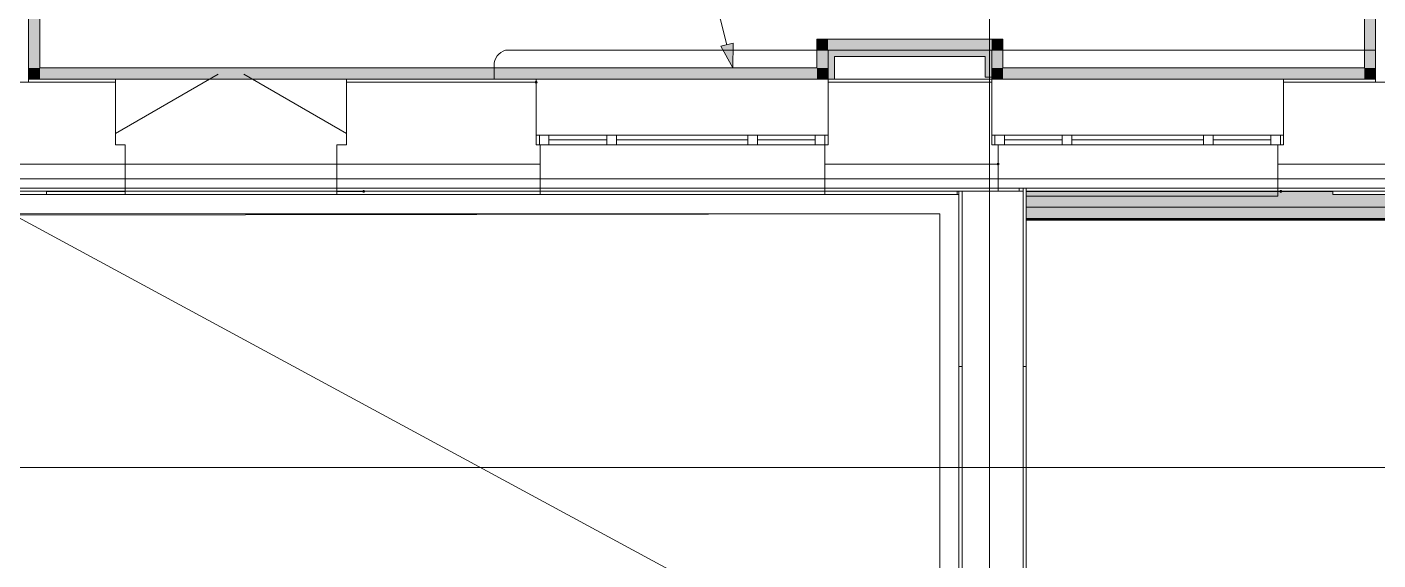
# Model space of a CAD drawing. Header units: millimetres. Extents: x 0 to 1189, y 0 to 841.
# Drawn here: x 549.2 to 633.4, y 282.1 to 315.4 of the extents above; entities that cross this region are included whole.
import ezdxf

# ---------------------------------------------------------------- set-up
doc = ezdxf.new("R2010")
doc.units = ezdxf.units.MM

msp = doc.modelspace()

# ---------------------------------------------------------------- hatches: boundary and pattern name
at = {"true_color": 0xf1d696}
h = msp.add_hatch(color=41, dxfattribs=at)
h.dxf.hatch_style = 2
h.paths.add_polyline_path([(549.97684, 312.804249), (549.276839, 312.804249), (549.276839, 370.438337), (549.97684, 370.438337)])
at = {"true_color": 0xdcd214}
h = msp.add_hatch(color=52, dxfattribs=at)
h.dxf.hatch_style = 2
h.paths.add_polyline_path([(632.552966, 370.497337), (633.252967, 370.498337), (633.252967, 312.804249), (632.552966, 312.804249)])
at = {"true_color": 0x0077b0}
h = msp.add_hatch(color=144, dxfattribs=at)
h.dxf.hatch_style = 2
h.paths.add_polyline_path([(593.181906, 312.804249), (592.427905, 314.153251), (593.202906, 314.349251)])
at = {"true_color": 0xf1d696}
h = msp.add_hatch(color=41, dxfattribs=at)
h.dxf.hatch_style = 2
h.paths.add_polyline_path([(598.418914, 314.604251), (599.118915, 314.604251), (599.118915, 313.90425)])
h = msp.add_hatch(color=41, dxfattribs=at)
h.dxf.hatch_style = 2
h.paths.add_polyline_path([(598.418914, 313.90425), (598.418914, 314.604251), (599.118915, 313.90425)])
h = msp.add_hatch(color=41, dxfattribs=at)
h.dxf.hatch_style = 2
h.paths.add_polyline_path([(609.318931, 314.604251), (609.318931, 313.90425), (599.118915, 313.90425), (599.118915, 314.604251)])
h = msp.add_hatch(color=41, dxfattribs=at)
h.dxf.hatch_style = 2
h.paths.add_polyline_path([(609.318931, 313.90425), (610.018932, 314.604251), (610.018932, 313.90425)])
h = msp.add_hatch(color=41, dxfattribs=at)
h.dxf.hatch_style = 2
h.paths.add_polyline_path([(609.318931, 314.604251), (610.018932, 314.604251), (609.318931, 313.90425)])
h = msp.add_hatch(color=41, dxfattribs=at)
h.dxf.hatch_style = 2
h.paths.add_polyline_path([(598.418914, 313.90425), (599.118915, 313.90425), (599.118915, 312.804249), (598.418914, 312.804249)])
h = msp.add_hatch(color=7)
h.dxf.hatch_style = 2
h.paths.add_polyline_path([(599.518916, 312.104248), (599.118915, 312.104248), (599.118915, 313.90425), (599.518916, 313.90425)])
h = msp.add_hatch(color=7)
h.dxf.hatch_style = 2
h.paths.add_polyline_path([(609.318931, 313.90425), (609.318931, 313.50425), (599.518916, 313.50425), (599.518916, 313.90425)])
h = msp.add_hatch(color=7)
h.dxf.hatch_style = 2
h.paths.add_polyline_path([(608.91893, 312.224248), (608.91893, 313.50425), (609.318931, 313.50425), (609.318931, 312.224248)])
h = msp.add_hatch(color=41, dxfattribs=at)
h.dxf.hatch_style = 2
h.paths.add_polyline_path([(610.018932, 312.804249), (609.318931, 312.804249), (609.318931, 313.90425), (610.018932, 313.90425)])
h = msp.add_hatch(color=41, dxfattribs=at)
h.dxf.hatch_style = 2
h.paths.add_polyline_path([(549.276839, 312.804249), (549.97684, 312.804249), (549.276839, 312.104248)])
h = msp.add_hatch(color=41, dxfattribs=at)
h.dxf.hatch_style = 2
h.paths.add_polyline_path([(549.97684, 312.804249), (549.97684, 312.104248), (549.276839, 312.104248)])
h = msp.add_hatch(color=41, dxfattribs=at)
h.dxf.hatch_style = 2
h.paths.add_polyline_path([(598.418914, 312.804249), (598.418914, 312.104248), (549.97684, 312.104248), (549.97684, 312.804249)])
h = msp.add_hatch(color=41, dxfattribs=at)
h.dxf.hatch_style = 2
h.paths.add_polyline_path([(598.418914, 312.804249), (599.118915, 312.804249), (599.118915, 312.104248)])
h = msp.add_hatch(color=41, dxfattribs=at)
h.dxf.hatch_style = 2
h.paths.add_polyline_path([(598.418914, 312.104248), (598.418914, 312.804249), (599.118915, 312.104248)])
h = msp.add_hatch(color=41, dxfattribs=at)
h.dxf.hatch_style = 2
h.paths.add_polyline_path([(610.018932, 312.804249), (610.018932, 312.104248), (609.318931, 312.104248)])
h = msp.add_hatch(color=41, dxfattribs=at)
h.dxf.hatch_style = 2
h.paths.add_polyline_path([(609.318931, 312.804249), (610.018932, 312.804249), (609.318931, 312.104248)])
h = msp.add_hatch(color=41, dxfattribs=at)
h.dxf.hatch_style = 2
h.paths.add_polyline_path([(632.552966, 312.804249), (632.552966, 312.104248), (610.018932, 312.104248), (610.018932, 312.804249)])
h = msp.add_hatch(color=41, dxfattribs=at)
h.dxf.hatch_style = 2
h.paths.add_polyline_path([(632.552966, 312.804249), (633.252967, 312.804249), (633.252967, 312.104248)])
h = msp.add_hatch(color=41, dxfattribs=at)
h.dxf.hatch_style = 2
h.paths.add_polyline_path([(632.552966, 312.104248), (632.552966, 312.804249), (633.252967, 312.104248)])
h = msp.add_hatch(color=7)
h.dxf.hatch_style = 2
h.paths.add_polyline_path([(580.918888, 311.994247), (580.855325, 311.96781), (580.828887, 311.904247), (580.855325, 311.840685), (580.918888, 311.814247), (580.98245, 311.840685), (581.008888, 311.904247), (580.98245, 311.96781)])
h = msp.add_hatch(color=7)
h.dxf.hatch_style = 2
h.paths.add_polyline_path([(609.718932, 306.89424), (609.655369, 306.867802), (609.628931, 306.804239), (609.655369, 306.740677), (609.718932, 306.714239), (609.782494, 306.740677), (609.808932, 306.804239), (609.782494, 306.867802)])
h = msp.add_hatch(color=7)
h.dxf.hatch_style = 2
h.paths.add_polyline_path([(570.076871, 305.094237), (570.103308, 305.030674), (570.166871, 305.004237), (570.230434, 305.030674), (570.256871, 305.094237), (570.256871, 305.104237), (570.230434, 305.167799), (570.166871, 305.194237), (570.103308, 305.167799), (570.076871, 305.104237)])
at = {"true_color": 0x3d3d3d}
h = msp.add_hatch(color=250, dxfattribs=at)
h.dxf.hatch_style = 2
h.paths.add_polyline_path([(611.478934, 305.094237), (630.580963, 305.094237), (630.580963, 304.904237), (634.580969, 304.904237), (634.580969, 305.094237), (716.815095, 305.094237), (715.042092, 303.308234), (660.84201, 303.308234), (660.84201, 304.404236), (660.748009, 304.404236), (660.741009, 303.308234), (611.478934, 303.308234)])
h = msp.add_hatch(color=7)
h.dxf.hatch_style = 2
h.paths.add_polyline_path([(627.431959, 305.104237), (627.405521, 305.167799), (627.341958, 305.194237), (627.278396, 305.167799), (627.251958, 305.104237), (627.251958, 305.094237), (627.278396, 305.030674), (627.341958, 305.004237), (627.405521, 305.030674), (627.431959, 305.094237)])
h = msp.add_hatch(color=250, dxfattribs=at)
h.dxf.hatch_style = 2
h.paths.add_polyline_path([(630.580963, 305.094237), (630.050963, 305.094237), (630.580963, 305.104237)])
h = msp.add_hatch(color=250, dxfattribs=at)
h.dxf.hatch_style = 2
h.paths.add_polyline_path([(611.478934, 303.347234), (660.741009, 303.347234), (660.741009, 303.308234), (660.149009, 303.306234), (611.478934, 303.306234)])

# ---------------------------------------------------------------- linework, layer by layer
at = {"color": 7, "lineweight": 0}
for points in [[(609.172931, 237.628134), (609.172931, 498.997533)], [(549.276839, 371.198338), (549.276839, 311.904247)], [(633.252967, 371.398338), (633.252967, 311.904247)], [(633.252967, 312.804249), (633.252967, 371.198338)], [(549.276839, 370.438337), (549.276839, 312.804249)], [(549.97684, 312.804249), (549.97684, 370.438337)], [(632.552966, 370.497337), (632.552966, 312.804249)], [(598.418914, 314.604251), (599.118915, 314.604251)], [(598.418914, 314.604251), (598.418914, 312.804249)], [(610.018932, 314.604251), (599.118915, 314.604251)], [(610.018932, 314.604251), (610.018932, 313.90425)], [(578.292884, 312.946249), (578.30635, 313.110132), (578.345493, 313.266374), (578.408425, 313.412492), (578.493259, 313.546), (578.598109, 313.664414), (578.721087, 313.76525), (578.860308, 313.846024), (579.013885, 313.90425)], [(599.118915, 313.90425), (579.013885, 313.90425)], [(609.318931, 313.90425), (599.118915, 313.90425)], [(599.118915, 313.90425), (599.118915, 311.904247)], [(599.118915, 312.804249), (599.118915, 313.90425)], [(599.118915, 313.90425), (609.318931, 313.90425)], [(599.518916, 313.50425), (608.91893, 313.50425)], [(599.518916, 312.104248), (599.518916, 313.50425)], [(608.91893, 313.50425), (608.91893, 312.224248)], [(633.252967, 313.90425), (609.318931, 313.90425)], [(609.318931, 312.224248), (609.318931, 313.90425)], [(609.318931, 313.90425), (609.318931, 312.104248)], [(610.018932, 312.804249), (610.018932, 313.90425)], [(549.276839, 312.104248), (549.276839, 312.804249)], [(598.418914, 312.804249), (549.97684, 312.804249)], [(578.292884, 312.946249), (578.292884, 312.104248)], [(599.118915, 312.104248), (599.118915, 312.804249)], [(632.552966, 312.804249), (610.018932, 312.804249)], [(633.252967, 312.104248), (633.252967, 312.804249)], [(554.693847, 311.904247), (540.768826, 311.904247)], [(554.693847, 312.104248), (549.276839, 312.104248)], [(549.276839, 312.104248), (599.118915, 312.104248)], [(554.693847, 308.704242), (561.101857, 312.404248)], [(554.693847, 311.904247), (554.693847, 312.104248)], [(554.693847, 312.104248), (569.093869, 312.104248)], [(554.693847, 308.004241), (554.693847, 311.904247)], [(569.093869, 308.704242), (562.68486, 312.404248)], [(580.918888, 312.104248), (569.093869, 312.104248)], [(569.093869, 312.104248), (569.093869, 311.904247)], [(580.918888, 311.904247), (569.093869, 311.904247)], [(569.093869, 311.904247), (569.093869, 308.004241)], [(580.918888, 312.104248), (580.918888, 311.904247)], [(580.918888, 308.604242), (580.918888, 311.904247)], [(599.118915, 312.104248), (609.318931, 312.104248)], [(599.118915, 311.904247), (599.118915, 308.604242)], [(609.318931, 311.904247), (599.118915, 311.904247)], [(608.91893, 312.224248), (609.318931, 312.224248)], [(609.318931, 312.224248), (609.318931, 311.904247)], [(609.318931, 312.104248), (610.018932, 312.104248)], [(609.318931, 308.604242), (609.318931, 311.904247)], [(610.018932, 312.104248), (633.252967, 312.104248)], [(633.252967, 312.104248), (627.518959, 312.104248)], [(627.518959, 312.104248), (627.518959, 311.904247)], [(627.518959, 311.904247), (627.518959, 308.604242)], [(637.618974, 311.904247), (627.518959, 311.904247)], [(554.693847, 308.004241), (554.693847, 308.704242)], [(569.093869, 308.004241), (569.093869, 308.704242)], [(581.718889, 308.604242), (580.918888, 308.604242)], [(580.918888, 308.604242), (580.918888, 308.004241)], [(581.718889, 308.604242), (580.918888, 308.604242)], [(580.918888, 308.604242), (580.918888, 308.004241)], [(581.118888, 308.604242), (581.118888, 308.004241)], [(581.718889, 308.004241), (581.718889, 308.604242)], [(581.718889, 308.604242), (585.318894, 308.604242)], [(585.318894, 308.304242), (581.718889, 308.304242)], [(585.318894, 308.004241), (585.318894, 308.604242)], [(585.318894, 308.604242), (585.918895, 308.604242)], [(585.918895, 308.604242), (585.318894, 308.604242)], [(585.918895, 308.604242), (585.918895, 308.004241)], [(585.918895, 308.604242), (594.118908, 308.604242)], [(594.118908, 308.304242), (585.918895, 308.304242)], [(594.118908, 308.004241), (594.118908, 308.604242)], [(594.118908, 308.604242), (594.718909, 308.604242)], [(594.718909, 308.604242), (594.118908, 308.604242)], [(594.718909, 308.604242), (594.718909, 308.004241)], [(594.718909, 308.604242), (598.318914, 308.604242)], [(598.318914, 308.304242), (594.718909, 308.304242)], [(598.318914, 308.004241), (598.318914, 308.604242)], [(598.318914, 308.604242), (599.118915, 308.604242)], [(599.118915, 308.604242), (598.318914, 308.604242)], [(598.918915, 308.604242), (598.918915, 308.004241)], [(599.118915, 308.604242), (599.118915, 308.004241)], [(599.118915, 308.004241), (599.118915, 308.604242)], [(610.118932, 308.604242), (609.318931, 308.604242)], [(609.318931, 308.604242), (609.318931, 308.004241)], [(610.118932, 308.604242), (609.318931, 308.604242)], [(609.318931, 308.604242), (609.318931, 308.004241)], [(609.518931, 308.604242), (609.518931, 308.004241)], [(610.118932, 308.004241), (610.118932, 308.604242)], [(610.118932, 308.604242), (613.718938, 308.604242)], [(613.718938, 308.304242), (610.118932, 308.304242)], [(613.718938, 308.004241), (613.718938, 308.604242)], [(613.718938, 308.604242), (614.318939, 308.604242)], [(614.318939, 308.604242), (613.718938, 308.604242)], [(614.318939, 308.604242), (614.318939, 308.004241)], [(614.318939, 308.604242), (622.518951, 308.604242)], [(622.518951, 308.304242), (614.318939, 308.304242)], [(622.518951, 308.004241), (622.518951, 308.604242)], [(622.518951, 308.604242), (623.118952, 308.604242)], [(623.118952, 308.604242), (622.518951, 308.604242)], [(623.118952, 308.604242), (623.118952, 308.004241)], [(623.118952, 308.604242), (626.718957, 308.604242)], [(626.718957, 308.304242), (623.118952, 308.304242)], [(626.718957, 308.004241), (626.718957, 308.604242)], [(626.718957, 308.604242), (627.518959, 308.604242)], [(627.518959, 308.604242), (626.718957, 308.604242)], [(627.318958, 308.604242), (627.318958, 308.004241)], [(627.518959, 308.604242), (627.518959, 308.004241)], [(627.518959, 308.004241), (627.518959, 308.604242)], [(555.293848, 308.004241), (554.693847, 308.004241)], [(554.693847, 308.004241), (554.743848, 308.004241)], [(555.293848, 306.804239), (555.293848, 308.004241)], [(569.093869, 308.004241), (568.493869, 308.004241)], [(568.493869, 308.004241), (568.493869, 306.804239)], [(569.093869, 308.004241), (569.043869, 308.004241)], [(580.918888, 308.004241), (581.718889, 308.004241)], [(580.918888, 308.004241), (581.718889, 308.004241)], [(581.168888, 306.804239), (581.168888, 308.004241)], [(585.318894, 308.004241), (581.718889, 308.004241)], [(585.918895, 308.004241), (585.318894, 308.004241)], [(585.318894, 308.004241), (585.918895, 308.004241)], [(594.118908, 308.004241), (585.918895, 308.004241)], [(594.718909, 308.004241), (594.118908, 308.004241)], [(594.118908, 308.004241), (594.718909, 308.004241)], [(598.318914, 308.004241), (594.718909, 308.004241)], [(599.118915, 308.004241), (598.318914, 308.004241)], [(598.318914, 308.004241), (599.118915, 308.004241)], [(598.918915, 308.004241), (598.918915, 306.804239)], [(609.318931, 308.004241), (610.118932, 308.004241)], [(609.318931, 308.004241), (610.118932, 308.004241)], [(609.718932, 306.804239), (609.718932, 308.004241)], [(613.718938, 308.004241), (610.118932, 308.004241)], [(614.318939, 308.004241), (613.718938, 308.004241)], [(613.718938, 308.004241), (614.318939, 308.004241)], [(622.518951, 308.004241), (614.318939, 308.004241)], [(623.118952, 308.004241), (622.518951, 308.004241)], [(622.518951, 308.004241), (623.118952, 308.004241)], [(626.718957, 308.004241), (623.118952, 308.004241)], [(627.518959, 308.004241), (626.718957, 308.004241)], [(626.718957, 308.004241), (627.518959, 308.004241)], [(627.168958, 308.004241), (627.168958, 306.804239)], [(555.293848, 306.804239), (540.568826, 306.804239)], [(555.293848, 305.104237), (555.293848, 306.804239)], [(555.293848, 306.804239), (568.493869, 306.804239)], [(568.493869, 306.804239), (581.168888, 306.804239)], [(568.493869, 306.804239), (568.493869, 305.104237)], [(581.168888, 305.104237), (581.168888, 306.804239)], [(598.918915, 306.804239), (598.918915, 305.104237)], [(609.718932, 306.804239), (598.918915, 306.804239)], [(609.718932, 305.104237), (609.718932, 306.804239)], [(627.168958, 306.804239), (627.168958, 305.104237)], [(638.018975, 306.804239), (627.168958, 306.804239)], [(202.529309, 305.871238), (730.632116, 305.871238)], [(555.293848, 305.304237), (540.568826, 305.304237)], [(555.293848, 305.104237), (540.568826, 305.104237)], [(546.385835, 304.904237), (550.385841, 304.904237)], [(550.385841, 304.904237), (550.385841, 305.094237)], [(550.385841, 305.094237), (555.293848, 305.094237)], [(607.157928, 304.904237), (550.385841, 304.904237)], [(568.493869, 305.304237), (555.293848, 305.304237)], [(555.293848, 305.104237), (568.493869, 305.104237)], [(555.293848, 304.904237), (555.293848, 305.104237)], [(581.168888, 305.304237), (568.493869, 305.304237)], [(568.493869, 305.104237), (568.493869, 304.904237)], [(581.168888, 305.104237), (568.493869, 305.104237)], [(568.493869, 305.094237), (570.166871, 305.094237)], [(581.168888, 305.304237), (598.918915, 305.304237)], [(581.168888, 305.104237), (598.918915, 305.104237)], [(581.168888, 304.904237), (581.168888, 305.104237)], [(609.718932, 305.304237), (598.918915, 305.304237)], [(598.918915, 305.104237), (609.708931, 305.104237)], [(598.918915, 305.104237), (598.918915, 304.904237)], [(607.157928, 305.104237), (607.157928, 304.904237)], [(607.157928, 304.904237), (607.278928, 304.904237)], [(607.278928, 294.16822), (607.278928, 305.104237)], [(607.478928, 305.104237), (607.478928, 294.16822)], [(607.482928, 305.104237), (607.482928, 266.066177)], [(611.282934, 305.104237), (609.708931, 305.104237)], [(627.168958, 305.304237), (609.718932, 305.304237)], [(611.022934, 305.104237), (611.022934, 305.304237)], [(611.278934, 305.104237), (611.278934, 305.304237)], [(611.282934, 262.266171), (611.282934, 305.104237)], [(611.478934, 305.304237), (611.478934, 262.066171)], [(611.478934, 305.104237), (627.168958, 305.104237)], [(627.168958, 305.104237), (611.478934, 305.104237)], [(630.580963, 305.094237), (611.478934, 305.094237)], [(630.580963, 305.094237), (611.478934, 305.094237)], [(638.018975, 305.304237), (627.168958, 305.304237)], [(627.168958, 305.104237), (638.018975, 305.104237)], [(627.168958, 305.094237), (627.168958, 304.804236)], [(630.580963, 305.104237), (627.341958, 305.104237)], [(627.341958, 305.094237), (630.580963, 305.094237)], [(630.580963, 305.104237), (630.580963, 304.904237)], [(630.580963, 304.904237), (634.580969, 304.904237)], [(611.478934, 304.804236), (627.168958, 304.804236)], [(660.743009, 304.104235), (611.478934, 304.104235)], [(606.078926, 303.704235), (492.769753, 303.704235)], [(548.385838, 303.616235), (606.078926, 303.704235)], [(606.078926, 272.356187), (548.385838, 303.616235)], [(606.078926, 267.466179), (606.078926, 303.704235)], [(660.745009, 303.404234), (611.478934, 303.404234)], [(660.744009, 303.359234), (611.478934, 303.359234)], [(660.744009, 303.347234), (611.478934, 303.347234)], [(660.744009, 303.344234), (611.478934, 303.344234)], [(660.744009, 303.341234), (611.478934, 303.341234)], [(660.744009, 303.323234), (611.478934, 303.323234)], [(660.744009, 303.320234), (611.478934, 303.320234)], [(660.744009, 303.318234), (611.478934, 303.318234)], [(660.744009, 303.317234), (611.478934, 303.317234)], [(660.744009, 303.308234), (611.478934, 303.308234)], [(660.744009, 303.306234), (611.478934, 303.306234)], [(607.478928, 294.16822), (607.278928, 294.16822)], [(607.278928, 294.16822), (607.278928, 272.866188)], [(607.478928, 294.16822), (607.478928, 273.427188)], [(611.478934, 294.16822), (611.282934, 294.16822)], [(202.529309, 287.87121), (805.800231, 287.87121)]]:
    msp.add_lwpolyline(points, dxfattribs=at)
at = {"color": 144, "lineweight": 0, "true_color": 0x0077b0}
for points in [[(592.815906, 314.251251), (585.119894, 344.638297)], [(592.427905, 314.153251), (593.202906, 314.349251)], [(593.181906, 312.804249), (593.202906, 314.349251)], [(593.181906, 312.804249), (592.427905, 314.153251)]]:
    msp.add_lwpolyline(points, dxfattribs=at)

doc.saveas('drawing.dxf')
